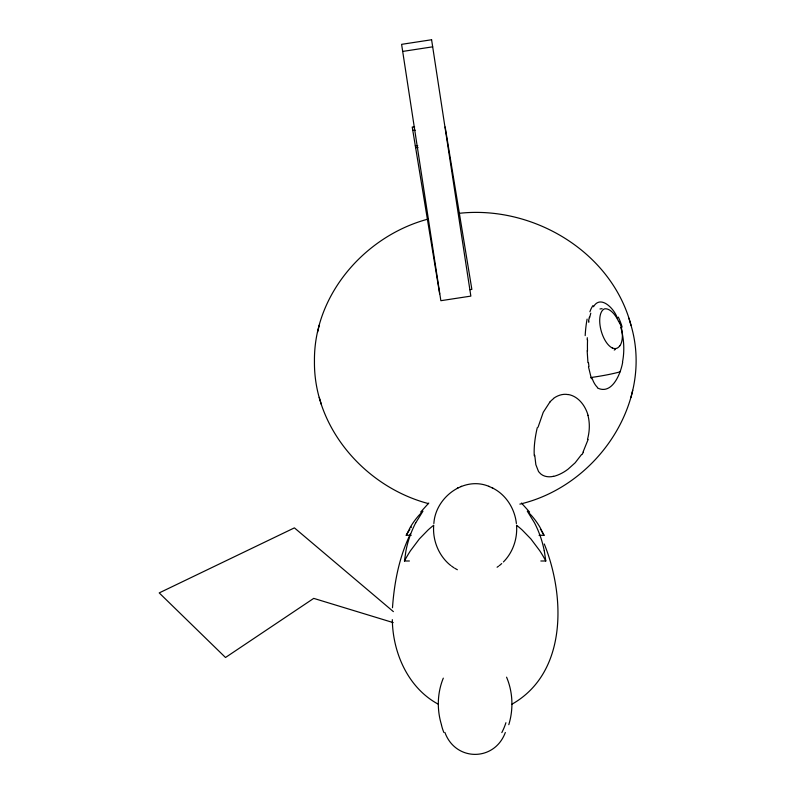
<?xml version="1.0" encoding="UTF-8"?>
<svg xmlns="http://www.w3.org/2000/svg" width="795" height="795" viewBox="0 0 795 795"><rect width="100%" height="100%" fill="white"/><g stroke="black" fill="none" stroke-linecap="round" stroke-linejoin="round"><path stroke-width="1.19" d="M587.207 339.853L587.296 337.716M433.692 525.286C432.47 540.401 438.78 556.053 450.745 565.513M409.415 560.992L404.456 560.992L405.957 550.766A136.144 115.782 0 0 1 415.696 522.832M392.482 607.748C394.29 582.308 399.199 556.798 410.518 533.763M433.861 523.507C435.412 497.382 464.24 475.639 489.362 486.56M588.767 322.363L588.936 321.329M428.485 218.983C365.392 235.568 313.598 294.657 314.452 361.298C313.598 427.968 365.392 487.017 428.485 503.613M519.87 504.119C596.459 486.252 654.037 402.986 630.982 325.195C611.772 251.846 533.038 205.199 459.371 213.298M622.664 362.242C620.776 373.411 612.12 395.314 597.433 387.95M589.632 317.672L590.784 313.18M317.543 332.29L319.262 325.225M630.982 397.381L632.711 390.315M538.056 427.213L543.253 412.287L549.991 401.892M588.161 439.387L583.043 452.057M508.79 724.682C513.57 709.219 512.904 692.087 506.574 677.171M443.302 678.145C437.26 692.803 436.803 709.567 441.454 724.682M411.194 535.303L406.235 535.303L410.27 527.294A123.235 81.766 0 0 1 418.816 515.478L422.96 511.155L415.735 522.842M505.322 732.493C494.53 761.759 455.495 761.58 444.932 732.493M406.235 535.303L407.269 533.505M407.626 532.908L409.087 530.533M593.507 306.731C600.762 294.15 614.823 309.543 617.238 318.01M581.592 454.472L575.163 462.789L568.018 469.209A21.833 10.583 -33.9 0 1 553.519 476.424M409.475 529.947L409.852 529.361M411.045 527.612L411.442 527.035M420.664 512.05L428.783 503.046M503.404 561.956C512.914 552.455 517.585 538.622 516.551 525.286M499.498 565.513L501.734 563.566M553.578 398.553L551.104 400.73A22.518 16.198 -53.9 0 0 550.041 401.952M433.563 525.366L432.142 526.489A97.457 86.456 0 0 0 428.068 529.987L419.372 538.911L410.528 550.667A143.03 126.882 0 0 0 404.466 560.992M497.094 567.232L498.703 566.09M614.227 350.048L615.36 349.422M512.02 704.161C567.481 672.719 565.265 595.982 544.267 543.969M457.354 488.12L458.149 487.792M460.881 486.56L461.517 486.302M553.578 476.284C548.649 477.566 542.617 476.612 539.407 472.528A54.388 26.96 -43.4 0 1 538.483 471.415L535.85 464.678L534.747 455.237M402.687 51.427L432.679 46.825M599.977 308.977L602.103 308.659M469.845 289.658L471.862 289.38L445.17 127.001M414.662 127.001L412.227 127.001L439.645 293.832M412.764 130.261L415.199 130.261M415.308 145.753L417.743 145.753M415.606 147.582L418.051 147.582M539.05 535.303L544.019 535.303L539.974 527.294A123.235 81.766 0 0 0 531.428 515.478L527.284 511.155L534.508 522.842A136.144 115.782 0 0 1 544.237 550.776M540.829 560.992L545.787 560.992L544.287 550.766M568.157 394.479C578.402 396.238 585.378 405.798 588.052 415.288M393.217 622.614L313.727 598.377L225.502 657.495L159.209 592.911L294.408 527.87L393.396 611.633M492.095 487.792C505.799 494.271 514.812 508.621 516.382 523.507M488.726 486.302L492.89 488.12M438.224 704.161C408.054 687.943 392.75 652.774 392.313 619.643M454.81 568.286L457.354 569.737M451.55 566.09L453.955 567.799M521.46 503.046L529.579 512.05M540.391 529.361L540.779 529.947M541.902 531.726L542.269 532.312M542.627 532.908L544.019 535.303M591.4 378.748L588.489 366.823M630.982 325.225L628.875 318.169M319.262 397.381L321.369 404.436M620.835 327.51L621.561 330.183A57.25 40.267 75.4 0 1 622.475 362.132M587.952 362.699L587.157 350.704M545.787 560.992A143.03 126.882 0 0 0 539.716 550.667L530.871 538.911L522.186 529.987A96.324 85.453 0 0 0 516.68 525.366M534.27 455.783A85.9 33.589 -63.4 0 1 537.271 427.68M553.509 398.375A21.853 16.198 -54.6 0 1 568.107 394.598M587.942 415.318A81.825 58.512 -20.4 0 1 587.495 439.387M583.441 452.097A57.18 37.822 -27.3 0 1 582 454.541M618.679 321.607A20.501 9.938 70.5 0 0 604.24 308.947L604.14 309.026A20.61 9.699 74.2 0 0 600.414 327.59A20.61 9.699 74.2 0 0 611.464 347.514A20.362 9.918 75.8 0 0 612.329 348.011M618.868 321.438A20.769 10.822 73.2 0 1 619.752 323.674M620.08 323.495A20.64 10.832 73.2 0 1 619.871 345.815M619.762 345.805A20.312 9.977 75.6 0 1 612.329 347.922M619.961 371.871A181.21 22.966 0 0 1 591.013 377.516M618.291 317.096A40.346 25.768 75.5 0 1 622.117 327.093M589.9 311.759A45.951 20.938 76.2 0 1 592.99 305.558M588.638 320.852A57.071 21.197 83.6 0 1 589.363 317.175M585.19 335.619A60.947 20.66 85.3 0 1 587.107 319.113M587.485 350.804A58.383 16.963 86.9 0 1 587.535 340.151M588.976 366.505A43.556 17.162 86.8 0 1 588.469 362.49M597.552 387.493A27.08 14.131 -89.4 0 1 592.027 378.052M505.918 722.705A135.915 72.266 -17.3 0 1 501.824 732.602M443.849 732.433A114.222 61.752 15.4 0 1 441.444 724.831M431.596 39.75L401.604 44.341L440.857 300.699L470.849 296.108L431.596 39.75"/></g></svg>
